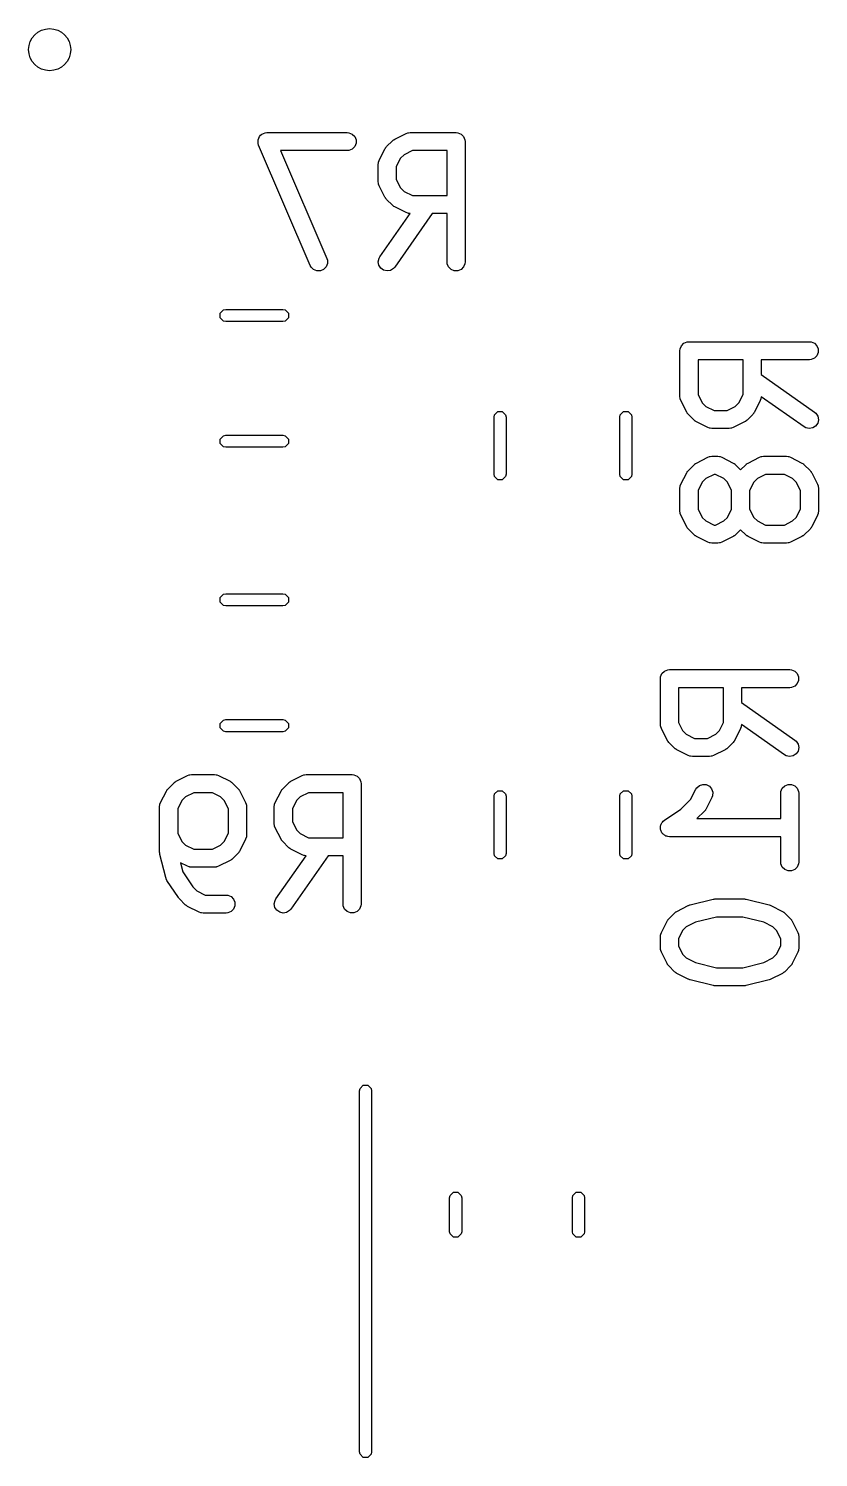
# Model space of a CAD drawing. Extents: x 0.027 to 0.957, y -0.007 to 0.912.
# Drawn here: x 0.4852 to 0.7436, y 0.4451 to 0.9124 of the extents above; entities that cross this region are included whole.
import ezdxf

# ---------------------------------------------------------------- set-up
doc = ezdxf.new("R2010")
doc.units = 0
doc.header["$MEASUREMENT"] = 0
doc.layers.add('BLACK', color=7, linetype='CONTINUOUS')

msp = doc.modelspace()

# ---------------------------------------------------------------- linework, layer by layer
at = {"layer": 'BLACK', "linetype": 'CONTINUOUS'}
for p, q in [((0.56029, 0.876), (0.5603, 0.87602)), ((0.5603, 0.87545), (0.56029, 0.876)), ((0.5603, 0.87604), (0.56051, 0.87656)), ((0.5603, 0.87602), (0.5603, 0.87604)), ((0.5603, 0.87489), (0.5603, 0.87545)), ((0.5603, 0.87487), (0.5603, 0.87489)), ((0.5603, 0.87485), (0.5603, 0.87487)), ((0.56048, 0.8743), (0.5603, 0.87485)), ((0.57735, 0.83493), (0.56048, 0.8743)), ((0.56051, 0.87656), (0.56072, 0.87707)), ((0.56072, 0.87707), (0.56073, 0.87709)), ((0.56073, 0.87709), (0.56074, 0.8771)), ((0.56074, 0.8771), (0.56113, 0.8775)), ((0.56113, 0.8775), (0.56152, 0.8779)), ((0.56152, 0.8779), (0.56154, 0.87791)), ((0.56154, 0.87791), (0.56155, 0.87792)), ((0.56155, 0.87792), (0.56207, 0.87813)), ((0.56207, 0.87813), (0.56258, 0.87835)), ((0.56258, 0.87835), (0.5626, 0.87835)), ((0.5626, 0.87835), (0.56262, 0.87836)), ((0.56262, 0.87836), (0.56319, 0.87842)), ((0.56319, 0.87842), (0.58944, 0.87842)), ((0.58944, 0.87842), (0.59001, 0.87836)), ((0.59001, 0.87836), (0.59108, 0.87792)), ((0.59108, 0.87792), (0.59189, 0.8771)), ((0.59189, 0.87382), (0.59108, 0.87301)), ((0.59189, 0.8771), (0.59233, 0.87604)), ((0.59233, 0.87489), (0.59189, 0.87382)), ((0.59233, 0.87604), (0.59233, 0.87489)), ((0.60235, 0.8738), (0.60422, 0.87568)), ((0.60422, 0.87568), (0.60445, 0.87586)), ((0.60445, 0.87586), (0.6045, 0.87592)), ((0.6045, 0.87592), (0.60459, 0.87598)), ((0.60459, 0.87598), (0.60467, 0.87604)), ((0.60467, 0.87604), (0.60474, 0.87607)), ((0.60474, 0.87607), (0.60499, 0.87623)), ((0.60499, 0.87623), (0.60874, 0.8781)), ((0.60874, 0.8781), (0.60928, 0.87831)), ((0.60928, 0.87831), (0.60939, 0.87832)), ((0.60939, 0.87832), (0.60948, 0.87836)), ((0.60948, 0.87836), (0.61006, 0.87842)), ((0.61006, 0.87842), (0.62506, 0.87842)), ((0.62506, 0.87842), (0.62563, 0.87836)), ((0.62563, 0.87836), (0.6267, 0.87792)), ((0.6267, 0.87792), (0.62751, 0.8771)), ((0.62751, 0.8771), (0.62795, 0.87604)), ((0.62795, 0.87604), (0.62801, 0.87546)), ((0.62801, 0.87546), (0.62801, 0.83609)), ((0.58944, 0.87251), (0.56767, 0.87251)), ((0.56767, 0.87251), (0.58278, 0.83726)), ((0.59001, 0.87257), (0.58944, 0.87251)), ((0.59108, 0.87301), (0.59001, 0.87257)), ((0.59971, 0.86874), (0.59992, 0.86929)), ((0.59992, 0.86929), (0.6018, 0.87303)), ((0.6018, 0.87303), (0.60195, 0.87328)), ((0.60195, 0.87328), (0.60198, 0.87335)), ((0.60198, 0.87335), (0.60205, 0.87344)), ((0.60205, 0.87344), (0.6021, 0.87352)), ((0.6021, 0.87352), (0.60216, 0.87358)), ((0.60216, 0.87358), (0.60235, 0.8738)), ((0.60686, 0.86997), (0.60551, 0.86727)), ((0.60806, 0.87116), (0.60686, 0.86997)), ((0.61076, 0.87251), (0.60806, 0.87116)), ((0.62211, 0.87251), (0.61076, 0.87251)), ((0.62211, 0.85779), (0.62211, 0.87251)), ((0.59961, 0.86796), (0.59967, 0.86854)), ((0.59961, 0.86234), (0.59961, 0.86796)), ((0.59967, 0.86854), (0.59971, 0.86864)), ((0.59971, 0.86864), (0.59971, 0.86874)), ((0.60551, 0.86727), (0.60551, 0.86304)), ((0.59967, 0.86176), (0.59961, 0.86234)), ((0.59971, 0.86167), (0.59967, 0.86176)), ((0.59971, 0.86156), (0.59971, 0.86167)), ((0.59992, 0.86102), (0.59971, 0.86156)), ((0.6018, 0.85727), (0.59992, 0.86102)), ((0.60551, 0.86304), (0.60686, 0.86034)), ((0.60686, 0.86034), (0.60806, 0.85914)), ((0.60195, 0.85702), (0.6018, 0.85727)), ((0.60198, 0.85695), (0.60195, 0.85702)), ((0.60205, 0.85687), (0.60198, 0.85695)), ((0.6021, 0.85678), (0.60205, 0.85687)), ((0.60216, 0.85673), (0.6021, 0.85678)), ((0.60235, 0.8565), (0.60216, 0.85673)), ((0.60422, 0.85463), (0.60235, 0.8565)), ((0.60806, 0.85914), (0.61076, 0.85779)), ((0.61076, 0.85779), (0.62211, 0.85779)), ((0.60014, 0.83779), (0.61002, 0.85189)), ((0.60445, 0.85444), (0.60422, 0.85463)), ((0.6045, 0.85438), (0.60445, 0.85444)), ((0.60459, 0.85433), (0.6045, 0.85438)), ((0.60467, 0.85426), (0.60459, 0.85433)), ((0.60474, 0.85423), (0.60467, 0.85426)), ((0.60499, 0.85408), (0.60474, 0.85423)), ((0.61722, 0.85189), (0.60498, 0.8344)), ((0.60874, 0.8522), (0.60499, 0.85408)), ((0.60928, 0.85199), (0.60874, 0.8522)), ((0.60939, 0.85199), (0.60928, 0.85199)), ((0.60948, 0.85195), (0.60939, 0.85199)), ((0.61002, 0.85189), (0.60948, 0.85195)), ((0.62211, 0.85189), (0.61722, 0.85189)), ((0.62211, 0.83609), (0.62211, 0.85189)), ((0.58278, 0.83726), (0.58295, 0.83671)), ((0.58295, 0.83671), (0.58297, 0.83555)), ((0.59961, 0.83616), (0.59986, 0.83728)), ((0.59986, 0.83728), (0.60014, 0.83779)), ((0.57763, 0.83442), (0.57735, 0.83493)), ((0.57845, 0.83362), (0.57763, 0.83442)), ((0.57952, 0.83319), (0.57845, 0.83362)), ((0.58068, 0.8332), (0.57952, 0.83319)), ((0.58173, 0.83366), (0.58068, 0.8332)), ((0.58254, 0.83448), (0.58173, 0.83366)), ((0.58297, 0.83555), (0.58254, 0.83448)), ((0.59981, 0.83502), (0.59961, 0.83616)), ((0.60043, 0.83405), (0.59981, 0.83502)), ((0.60137, 0.83339), (0.60043, 0.83405)), ((0.6025, 0.83314), (0.60137, 0.83339)), ((0.60363, 0.83334), (0.6025, 0.83314)), ((0.6046, 0.83396), (0.60363, 0.83334)), ((0.60498, 0.8344), (0.6046, 0.83396)), ((0.62216, 0.83552), (0.62211, 0.83609)), ((0.6226, 0.83445), (0.62216, 0.83552)), ((0.62342, 0.83364), (0.6226, 0.83445)), ((0.62448, 0.8332), (0.62342, 0.83364)), ((0.62563, 0.8332), (0.62448, 0.8332)), ((0.6267, 0.83364), (0.62563, 0.8332)), ((0.62751, 0.83445), (0.6267, 0.83364)), ((0.62795, 0.83552), (0.62751, 0.83445)), ((0.62801, 0.83609), (0.62795, 0.83552)), ((0.5479, 0.81932), (0.54896, 0.82039)), ((0.5479, 0.81782), (0.5479, 0.81932)), ((0.54896, 0.81675), (0.5479, 0.81782)), ((0.54896, 0.82039), (0.54971, 0.82054)), ((0.54971, 0.82054), (0.5684, 0.82054)), ((0.5684, 0.82054), (0.56915, 0.82039)), ((0.56915, 0.82039), (0.57021, 0.81932)), ((0.57021, 0.81782), (0.56915, 0.81675)), ((0.57021, 0.81932), (0.57021, 0.81782)), ((0.54971, 0.8166), (0.54896, 0.81675)), ((0.5684, 0.8166), (0.54971, 0.8166)), ((0.56915, 0.81675), (0.5684, 0.8166)), ((0.69835, 0.80763), (0.69879, 0.8087)), ((0.69879, 0.8087), (0.6996, 0.80951)), ((0.6996, 0.80951), (0.70067, 0.80995)), ((0.70067, 0.80995), (0.70124, 0.81001)), ((0.70124, 0.81001), (0.74061, 0.81001)), ((0.74061, 0.81001), (0.74119, 0.80995)), ((0.74119, 0.80995), (0.74226, 0.80951)), ((0.74226, 0.80951), (0.74307, 0.8087)), ((0.74307, 0.8087), (0.74351, 0.80763)), ((0.69829, 0.80706), (0.69835, 0.80763)), ((0.69829, 0.79206), (0.69829, 0.80706)), ((0.71891, 0.80411), (0.7042, 0.80411)), ((0.7042, 0.80411), (0.7042, 0.79276)), ((0.71891, 0.79276), (0.71891, 0.80411)), ((0.74061, 0.80411), (0.72482, 0.80411)), ((0.72482, 0.80411), (0.72482, 0.79922)), ((0.74119, 0.80416), (0.74061, 0.80411)), ((0.74226, 0.8046), (0.74119, 0.80416)), ((0.74307, 0.80542), (0.74226, 0.8046)), ((0.74351, 0.80648), (0.74307, 0.80542)), ((0.74351, 0.80763), (0.74351, 0.80648)), ((0.72482, 0.79922), (0.74231, 0.78698)), ((0.69835, 0.79148), (0.69829, 0.79206)), ((0.69839, 0.79139), (0.69835, 0.79148)), ((0.6984, 0.79128), (0.69839, 0.79139)), ((0.6986, 0.79074), (0.6984, 0.79128)), ((0.70048, 0.78699), (0.6986, 0.79074)), ((0.7042, 0.79276), (0.70555, 0.79006)), ((0.70555, 0.79006), (0.70674, 0.78886)), ((0.71637, 0.78886), (0.71757, 0.79006)), ((0.71757, 0.79006), (0.71891, 0.79276)), ((0.72451, 0.79074), (0.72263, 0.78699)), ((0.72472, 0.79128), (0.72451, 0.79074)), ((0.72476, 0.79148), (0.72472, 0.79139)), ((0.72472, 0.79139), (0.72472, 0.79128)), ((0.72482, 0.79202), (0.72476, 0.79148)), ((0.73892, 0.78214), (0.72482, 0.79202)), ((0.63746, 0.78534), (0.63761, 0.78609)), ((0.63746, 0.76666), (0.63746, 0.78534)), ((0.63761, 0.78609), (0.63868, 0.78716)), ((0.63868, 0.78716), (0.64018, 0.78716)), ((0.64018, 0.78716), (0.64125, 0.78609)), ((0.64125, 0.78609), (0.6414, 0.78534)), ((0.6414, 0.78534), (0.6414, 0.76666)), ((0.6786, 0.78534), (0.67875, 0.78609)), ((0.6786, 0.76666), (0.6786, 0.78534)), ((0.67875, 0.78609), (0.67982, 0.78716)), ((0.67982, 0.78716), (0.68132, 0.78716)), ((0.68132, 0.78716), (0.68239, 0.78609)), ((0.68239, 0.78609), (0.68254, 0.78534)), ((0.68254, 0.78534), (0.68254, 0.76666)), ((0.70063, 0.78674), (0.70048, 0.78699)), ((0.70066, 0.78667), (0.70063, 0.78674)), ((0.70073, 0.78659), (0.70066, 0.78667)), ((0.70079, 0.7865), (0.70073, 0.78659)), ((0.70085, 0.78645), (0.70079, 0.7865)), ((0.70103, 0.78622), (0.70085, 0.78645)), ((0.70291, 0.78435), (0.70103, 0.78622)), ((0.70674, 0.78886), (0.70944, 0.78751)), ((0.70944, 0.78751), (0.71367, 0.78751)), ((0.71367, 0.78751), (0.71637, 0.78886)), ((0.72208, 0.78622), (0.72021, 0.78435)), ((0.72227, 0.78645), (0.72208, 0.78622)), ((0.72233, 0.7865), (0.72227, 0.78645)), ((0.72238, 0.78659), (0.72233, 0.7865)), ((0.72245, 0.78667), (0.72238, 0.78659)), ((0.72248, 0.78674), (0.72245, 0.78667)), ((0.72263, 0.78699), (0.72248, 0.78674)), ((0.74231, 0.78698), (0.74275, 0.7866)), ((0.74275, 0.7866), (0.74337, 0.78563)), ((0.74337, 0.78563), (0.74357, 0.7845)), ((0.70313, 0.78416), (0.70291, 0.78435)), ((0.70318, 0.7841), (0.70313, 0.78416)), ((0.70327, 0.78405), (0.70318, 0.7841)), ((0.70335, 0.78398), (0.70327, 0.78405)), ((0.70343, 0.78395), (0.70335, 0.78398)), ((0.70367, 0.7838), (0.70343, 0.78395)), ((0.70742, 0.78192), (0.70367, 0.7838)), ((0.70796, 0.78171), (0.70742, 0.78192)), ((0.70807, 0.78171), (0.70796, 0.78171)), ((0.70817, 0.78167), (0.70807, 0.78171)), ((0.70874, 0.78161), (0.70817, 0.78167)), ((0.71437, 0.78161), (0.70874, 0.78161)), ((0.71494, 0.78167), (0.71437, 0.78161)), ((0.71504, 0.78171), (0.71494, 0.78167)), ((0.71515, 0.78171), (0.71504, 0.78171)), ((0.71569, 0.78192), (0.71515, 0.78171)), ((0.71944, 0.7838), (0.71569, 0.78192)), ((0.71969, 0.78395), (0.71944, 0.7838)), ((0.71976, 0.78398), (0.71969, 0.78395)), ((0.71984, 0.78405), (0.71976, 0.78398)), ((0.71993, 0.7841), (0.71984, 0.78405)), ((0.71998, 0.78416), (0.71993, 0.7841)), ((0.72021, 0.78435), (0.71998, 0.78416)), ((0.73943, 0.78186), (0.73892, 0.78214)), ((0.74055, 0.78161), (0.73943, 0.78186)), ((0.74169, 0.78181), (0.74055, 0.78161)), ((0.74266, 0.78243), (0.74169, 0.78181)), ((0.74332, 0.78337), (0.74266, 0.78243)), ((0.74357, 0.7845), (0.74332, 0.78337)), ((0.5479, 0.77818), (0.54896, 0.77925)), ((0.5479, 0.77668), (0.5479, 0.77818)), ((0.54896, 0.77561), (0.5479, 0.77668)), ((0.54896, 0.77925), (0.54971, 0.7794)), ((0.54971, 0.7794), (0.5684, 0.7794)), ((0.5684, 0.7794), (0.56915, 0.77925)), ((0.56915, 0.77925), (0.57021, 0.77818)), ((0.57021, 0.77668), (0.56915, 0.77561)), ((0.57021, 0.77818), (0.57021, 0.77668)), ((0.54971, 0.77546), (0.54896, 0.77561)), ((0.5684, 0.77546), (0.54971, 0.77546)), ((0.56915, 0.77561), (0.5684, 0.77546)), ((0.70367, 0.77033), (0.70742, 0.7722)), ((0.70742, 0.7722), (0.70796, 0.77241)), ((0.70796, 0.77241), (0.70807, 0.77242)), ((0.70807, 0.77242), (0.70817, 0.77246)), ((0.70817, 0.77246), (0.70874, 0.77252)), ((0.70874, 0.77252), (0.71062, 0.77252)), ((0.71062, 0.77252), (0.71119, 0.77246)), ((0.71119, 0.77246), (0.71129, 0.77242)), ((0.71129, 0.77242), (0.7114, 0.77241)), ((0.7114, 0.77241), (0.71194, 0.7722)), ((0.71194, 0.7722), (0.71569, 0.77033)), ((0.72055, 0.77033), (0.7243, 0.7722)), ((0.7243, 0.7722), (0.72484, 0.77241)), ((0.72484, 0.77241), (0.72494, 0.77242)), ((0.72494, 0.77242), (0.72504, 0.77246)), ((0.72504, 0.77246), (0.72562, 0.77252)), ((0.72562, 0.77252), (0.73312, 0.77252)), ((0.73312, 0.77252), (0.73369, 0.77246)), ((0.73369, 0.77246), (0.73379, 0.77242)), ((0.73379, 0.77242), (0.7339, 0.77241)), ((0.7339, 0.77241), (0.73444, 0.7722)), ((0.73444, 0.7722), (0.73819, 0.77033)), ((0.63761, 0.76591), (0.63746, 0.76666)), ((0.6414, 0.76666), (0.64125, 0.76591)), ((0.67875, 0.76591), (0.6786, 0.76666)), ((0.68254, 0.76666), (0.68239, 0.76591)), ((0.6986, 0.76338), (0.70048, 0.76713)), ((0.70048, 0.76713), (0.70063, 0.76738)), ((0.70063, 0.76738), (0.70066, 0.76745)), ((0.70066, 0.76745), (0.70073, 0.76754)), ((0.70073, 0.76754), (0.70079, 0.76762)), ((0.70079, 0.76762), (0.70085, 0.76768)), ((0.70085, 0.76768), (0.70103, 0.7679)), ((0.70103, 0.7679), (0.70291, 0.76978)), ((0.70291, 0.76978), (0.70313, 0.76996)), ((0.70313, 0.76996), (0.70318, 0.77002)), ((0.70318, 0.77002), (0.70327, 0.77008)), ((0.70327, 0.77008), (0.70335, 0.77014)), ((0.70335, 0.77014), (0.70343, 0.77017)), ((0.70343, 0.77017), (0.70367, 0.77033)), ((0.70944, 0.76661), (0.70674, 0.76526)), ((0.70992, 0.76661), (0.70944, 0.76661)), ((0.71262, 0.76526), (0.70992, 0.76661)), ((0.71569, 0.77033), (0.71594, 0.77017)), ((0.71594, 0.77017), (0.71601, 0.77014)), ((0.71601, 0.77014), (0.71609, 0.77008)), ((0.71609, 0.77008), (0.71618, 0.77002)), ((0.71618, 0.77002), (0.71623, 0.76996)), ((0.71623, 0.76996), (0.71646, 0.76978)), ((0.71646, 0.76978), (0.71812, 0.76812)), ((0.71812, 0.76812), (0.71978, 0.76978)), ((0.71978, 0.76978), (0.72001, 0.76996)), ((0.72001, 0.76996), (0.72006, 0.77002)), ((0.72006, 0.77002), (0.72015, 0.77008)), ((0.72015, 0.77008), (0.72023, 0.77014)), ((0.72023, 0.77014), (0.7203, 0.77017)), ((0.7203, 0.77017), (0.72055, 0.77033)), ((0.72631, 0.76661), (0.72362, 0.76526)), ((0.73242, 0.76661), (0.72631, 0.76661)), ((0.73512, 0.76526), (0.73242, 0.76661)), ((0.73819, 0.77033), (0.73843, 0.77017)), ((0.73843, 0.77017), (0.73851, 0.77014)), ((0.73851, 0.77014), (0.73859, 0.77008)), ((0.73859, 0.77008), (0.73868, 0.77002)), ((0.73868, 0.77002), (0.73873, 0.76996)), ((0.73873, 0.76996), (0.73895, 0.76978)), ((0.73895, 0.76978), (0.74083, 0.7679)), ((0.74083, 0.7679), (0.74101, 0.76768)), ((0.74101, 0.76768), (0.74107, 0.76762)), ((0.74107, 0.76762), (0.74113, 0.76754)), ((0.74113, 0.76754), (0.7412, 0.76745)), ((0.7412, 0.76745), (0.74123, 0.76738)), ((0.74123, 0.76738), (0.74138, 0.76713)), ((0.74138, 0.76713), (0.74326, 0.76338)), ((0.63868, 0.76484), (0.63761, 0.76591)), ((0.64018, 0.76484), (0.63868, 0.76484)), ((0.64125, 0.76591), (0.64018, 0.76484)), ((0.67982, 0.76484), (0.67875, 0.76591)), ((0.68132, 0.76484), (0.67982, 0.76484)), ((0.68239, 0.76591), (0.68132, 0.76484)), ((0.69829, 0.76206), (0.69835, 0.76264)), ((0.69829, 0.75457), (0.69829, 0.76206)), ((0.69835, 0.76264), (0.69839, 0.76274)), ((0.69839, 0.76274), (0.6984, 0.76284)), ((0.6984, 0.76284), (0.6986, 0.76338)), ((0.70555, 0.76406), (0.7042, 0.76137)), ((0.70674, 0.76526), (0.70555, 0.76406)), ((0.71382, 0.76406), (0.71262, 0.76526)), ((0.71516, 0.76137), (0.71382, 0.76406)), ((0.72242, 0.76406), (0.72107, 0.76137)), ((0.72362, 0.76526), (0.72242, 0.76406)), ((0.73631, 0.76406), (0.73512, 0.76526)), ((0.73766, 0.76137), (0.73631, 0.76406)), ((0.74326, 0.76338), (0.74346, 0.76284)), ((0.74346, 0.76284), (0.74347, 0.76274)), ((0.74347, 0.76274), (0.74351, 0.76264)), ((0.74351, 0.76264), (0.74357, 0.76206)), ((0.74357, 0.76206), (0.74357, 0.75457)), ((0.7042, 0.76137), (0.7042, 0.75526)), ((0.71516, 0.75526), (0.71516, 0.76137)), ((0.72107, 0.76137), (0.72107, 0.75526)), ((0.73766, 0.75526), (0.73766, 0.76137)), ((0.69835, 0.75399), (0.69829, 0.75457)), ((0.69839, 0.75389), (0.69835, 0.75399)), ((0.6984, 0.75379), (0.69839, 0.75389)), ((0.6986, 0.75324), (0.6984, 0.75379)), ((0.70048, 0.7495), (0.6986, 0.75324)), ((0.7042, 0.75526), (0.70555, 0.75256)), ((0.70555, 0.75256), (0.70674, 0.75137)), ((0.71262, 0.75137), (0.71382, 0.75256)), ((0.71382, 0.75256), (0.71516, 0.75526)), ((0.72107, 0.75526), (0.72242, 0.75256)), ((0.72242, 0.75256), (0.72362, 0.75137)), ((0.73512, 0.75137), (0.73631, 0.75256)), ((0.73631, 0.75256), (0.73766, 0.75526)), ((0.74326, 0.75324), (0.74138, 0.7495)), ((0.74346, 0.75379), (0.74326, 0.75324)), ((0.74347, 0.75389), (0.74346, 0.75379)), ((0.74351, 0.75399), (0.74347, 0.75389)), ((0.74357, 0.75457), (0.74351, 0.75399)), ((0.70063, 0.74925), (0.70048, 0.7495)), ((0.70066, 0.74918), (0.70063, 0.74925)), ((0.70073, 0.74909), (0.70066, 0.74918)), ((0.70079, 0.74901), (0.70073, 0.74909)), ((0.70085, 0.74895), (0.70079, 0.74901)), ((0.70103, 0.74873), (0.70085, 0.74895)), ((0.70291, 0.74685), (0.70103, 0.74873)), ((0.70674, 0.75137), (0.70944, 0.75002)), ((0.70944, 0.75002), (0.70992, 0.75002)), ((0.70992, 0.75002), (0.71262, 0.75137)), ((0.71812, 0.74851), (0.71646, 0.74685)), ((0.71978, 0.74685), (0.71812, 0.74851)), ((0.72362, 0.75137), (0.72631, 0.75002)), ((0.72631, 0.75002), (0.73242, 0.75002)), ((0.73242, 0.75002), (0.73512, 0.75137)), ((0.74083, 0.74873), (0.73895, 0.74685)), ((0.74101, 0.74895), (0.74083, 0.74873)), ((0.74107, 0.74901), (0.74101, 0.74895)), ((0.74113, 0.74909), (0.74107, 0.74901)), ((0.7412, 0.74918), (0.74113, 0.74909)), ((0.74123, 0.74925), (0.7412, 0.74918)), ((0.74138, 0.7495), (0.74123, 0.74925)), ((0.70313, 0.74667), (0.70291, 0.74685)), ((0.70318, 0.74661), (0.70313, 0.74667)), ((0.70327, 0.74655), (0.70318, 0.74661)), ((0.70335, 0.74649), (0.70327, 0.74655)), ((0.70343, 0.74646), (0.70335, 0.74649)), ((0.70367, 0.7463), (0.70343, 0.74646)), ((0.70742, 0.74443), (0.70367, 0.7463)), ((0.70796, 0.74422), (0.70742, 0.74443)), ((0.70807, 0.74421), (0.70796, 0.74422)), ((0.70817, 0.74417), (0.70807, 0.74421)), ((0.70874, 0.74411), (0.70817, 0.74417)), ((0.71062, 0.74411), (0.70874, 0.74411)), ((0.71119, 0.74417), (0.71062, 0.74411)), ((0.71129, 0.74421), (0.71119, 0.74417)), ((0.7114, 0.74422), (0.71129, 0.74421)), ((0.71194, 0.74443), (0.7114, 0.74422)), ((0.71569, 0.7463), (0.71194, 0.74443)), ((0.71594, 0.74646), (0.71569, 0.7463)), ((0.71601, 0.74649), (0.71594, 0.74646)), ((0.71609, 0.74655), (0.71601, 0.74649)), ((0.71618, 0.74661), (0.71609, 0.74655)), ((0.71623, 0.74667), (0.71618, 0.74661)), ((0.71646, 0.74685), (0.71623, 0.74667)), ((0.72001, 0.74667), (0.71978, 0.74685)), ((0.72006, 0.74661), (0.72001, 0.74667)), ((0.72015, 0.74655), (0.72006, 0.74661)), ((0.72023, 0.74649), (0.72015, 0.74655)), ((0.7203, 0.74646), (0.72023, 0.74649)), ((0.72055, 0.7463), (0.7203, 0.74646)), ((0.7243, 0.74443), (0.72055, 0.7463)), ((0.72484, 0.74422), (0.7243, 0.74443)), ((0.72494, 0.74421), (0.72484, 0.74422)), ((0.72504, 0.74417), (0.72494, 0.74421)), ((0.72562, 0.74411), (0.72504, 0.74417)), ((0.73312, 0.74411), (0.72562, 0.74411)), ((0.73369, 0.74417), (0.73312, 0.74411)), ((0.73379, 0.74421), (0.73369, 0.74417)), ((0.7339, 0.74422), (0.73379, 0.74421)), ((0.73444, 0.74443), (0.7339, 0.74422)), ((0.73819, 0.7463), (0.73444, 0.74443)), ((0.73843, 0.74646), (0.73819, 0.7463)), ((0.73851, 0.74649), (0.73843, 0.74646)), ((0.73859, 0.74655), (0.73851, 0.74649)), ((0.73868, 0.74661), (0.73859, 0.74655)), ((0.73873, 0.74667), (0.73868, 0.74661)), ((0.73895, 0.74685), (0.73873, 0.74667)), ((0.5479, 0.72632), (0.54896, 0.72739)), ((0.5479, 0.72482), (0.5479, 0.72632)), ((0.54896, 0.72375), (0.5479, 0.72482)), ((0.54896, 0.72739), (0.54971, 0.72754)), ((0.54971, 0.72754), (0.5684, 0.72754)), ((0.5684, 0.72754), (0.56915, 0.72739)), ((0.56915, 0.72739), (0.57021, 0.72632)), ((0.57021, 0.72482), (0.56915, 0.72375)), ((0.57021, 0.72632), (0.57021, 0.72482)), ((0.54971, 0.7236), (0.54896, 0.72375)), ((0.5684, 0.7236), (0.54971, 0.7236)), ((0.56915, 0.72375), (0.5684, 0.7236)), ((0.69194, 0.70038), (0.69238, 0.70145)), ((0.69238, 0.70145), (0.69319, 0.70226)), ((0.69319, 0.70226), (0.69426, 0.7027)), ((0.69426, 0.7027), (0.69484, 0.70276)), ((0.69484, 0.70276), (0.73421, 0.70276)), ((0.73421, 0.70276), (0.73478, 0.7027)), ((0.73478, 0.7027), (0.73585, 0.70226)), ((0.73585, 0.70226), (0.73666, 0.70145)), ((0.73666, 0.70145), (0.7371, 0.70038)), ((0.69188, 0.69981), (0.69194, 0.70038)), ((0.69188, 0.68481), (0.69188, 0.69981)), ((0.71251, 0.69685), (0.69779, 0.69685)), ((0.69779, 0.69685), (0.69779, 0.68551)), ((0.71251, 0.68551), (0.71251, 0.69685)), ((0.73421, 0.69685), (0.71841, 0.69685)), ((0.71841, 0.69685), (0.71841, 0.69197)), ((0.73478, 0.69691), (0.73421, 0.69685)), ((0.73585, 0.69735), (0.73478, 0.69691)), ((0.73666, 0.69817), (0.73585, 0.69735)), ((0.7371, 0.69923), (0.73666, 0.69817)), ((0.7371, 0.70038), (0.7371, 0.69923)), ((0.71841, 0.69197), (0.7359, 0.67973)), ((0.5479, 0.68518), (0.54896, 0.68625)), ((0.5479, 0.68368), (0.5479, 0.68518)), ((0.54896, 0.68261), (0.5479, 0.68368)), ((0.54896, 0.68625), (0.54971, 0.6864)), ((0.54971, 0.68246), (0.54896, 0.68261)), ((0.54971, 0.6864), (0.5684, 0.6864)), ((0.5684, 0.68246), (0.54971, 0.68246)), ((0.5684, 0.6864), (0.56915, 0.68625)), ((0.56915, 0.68261), (0.5684, 0.68246)), ((0.56915, 0.68625), (0.57021, 0.68518)), ((0.57021, 0.68368), (0.56915, 0.68261)), ((0.57021, 0.68518), (0.57021, 0.68368)), ((0.69194, 0.68423), (0.69188, 0.68481)), ((0.69198, 0.68413), (0.69194, 0.68423)), ((0.69199, 0.68403), (0.69198, 0.68413)), ((0.69219, 0.68349), (0.69199, 0.68403)), ((0.69407, 0.67974), (0.69219, 0.68349)), ((0.69779, 0.68551), (0.69914, 0.68281)), ((0.69914, 0.68281), (0.70033, 0.68161)), ((0.70996, 0.68161), (0.71116, 0.68281)), ((0.71116, 0.68281), (0.71251, 0.68551)), ((0.7181, 0.68349), (0.71622, 0.67974)), ((0.71831, 0.68403), (0.7181, 0.68349)), ((0.71835, 0.68423), (0.71831, 0.68413)), ((0.71831, 0.68413), (0.71831, 0.68403)), ((0.71841, 0.68476), (0.71835, 0.68423)), ((0.73251, 0.67489), (0.71841, 0.68476)), ((0.69423, 0.67949), (0.69407, 0.67974)), ((0.69426, 0.67942), (0.69423, 0.67949)), ((0.69432, 0.67934), (0.69426, 0.67942)), ((0.69438, 0.67925), (0.69432, 0.67934)), ((0.69444, 0.6792), (0.69438, 0.67925)), ((0.69462, 0.67897), (0.69444, 0.6792)), ((0.6965, 0.6771), (0.69462, 0.67897)), ((0.70033, 0.68161), (0.70303, 0.68026)), ((0.70303, 0.68026), (0.70726, 0.68026)), ((0.70726, 0.68026), (0.70996, 0.68161)), ((0.71567, 0.67897), (0.7138, 0.6771)), ((0.71586, 0.6792), (0.71567, 0.67897)), ((0.71592, 0.67925), (0.71586, 0.6792)), ((0.71597, 0.67934), (0.71592, 0.67925)), ((0.71604, 0.67942), (0.71597, 0.67934)), ((0.71607, 0.67949), (0.71604, 0.67942)), ((0.71622, 0.67974), (0.71607, 0.67949)), ((0.7359, 0.67973), (0.73634, 0.67935)), ((0.73634, 0.67935), (0.73696, 0.67838)), ((0.73696, 0.67838), (0.73716, 0.67725)), ((0.69672, 0.67691), (0.6965, 0.6771)), ((0.69677, 0.67685), (0.69672, 0.67691)), ((0.69686, 0.6768), (0.69677, 0.67685)), ((0.69694, 0.67673), (0.69686, 0.6768)), ((0.69702, 0.6767), (0.69694, 0.67673)), ((0.69726, 0.67654), (0.69702, 0.6767)), ((0.70101, 0.67467), (0.69726, 0.67654)), ((0.70155, 0.67446), (0.70101, 0.67467)), ((0.70166, 0.67445), (0.70155, 0.67446)), ((0.70176, 0.67441), (0.70166, 0.67445)), ((0.70233, 0.67436), (0.70176, 0.67441)), ((0.70796, 0.67436), (0.70233, 0.67436)), ((0.70853, 0.67441), (0.70796, 0.67436)), ((0.70863, 0.67445), (0.70853, 0.67441)), ((0.70874, 0.67446), (0.70863, 0.67445)), ((0.70928, 0.67467), (0.70874, 0.67446)), ((0.71303, 0.67654), (0.70928, 0.67467)), ((0.71328, 0.6767), (0.71303, 0.67654)), ((0.71335, 0.67673), (0.71328, 0.6767)), ((0.71343, 0.6768), (0.71335, 0.67673)), ((0.71352, 0.67685), (0.71343, 0.6768)), ((0.71357, 0.67691), (0.71352, 0.67685)), ((0.7138, 0.6771), (0.71357, 0.67691)), ((0.73302, 0.67461), (0.73251, 0.67489)), ((0.73414, 0.67436), (0.73302, 0.67461)), ((0.73528, 0.67456), (0.73414, 0.67436)), ((0.73625, 0.67518), (0.73528, 0.67456)), ((0.73691, 0.67612), (0.73625, 0.67518)), ((0.73716, 0.67725), (0.73691, 0.67612)), ((0.53724, 0.6681), (0.53779, 0.66831)), ((0.53779, 0.66831), (0.53789, 0.66832)), ((0.53789, 0.66832), (0.53799, 0.66836)), ((0.53799, 0.66836), (0.53857, 0.66842)), ((0.53857, 0.66842), (0.54606, 0.66842)), ((0.54606, 0.66842), (0.54664, 0.66836)), ((0.54664, 0.66836), (0.54674, 0.66832)), ((0.54674, 0.66832), (0.54684, 0.66831)), ((0.54684, 0.66831), (0.54738, 0.6681)), ((0.57474, 0.6681), (0.57528, 0.66831)), ((0.57528, 0.66831), (0.57539, 0.66832)), ((0.57539, 0.66832), (0.57548, 0.66836)), ((0.57548, 0.66836), (0.57606, 0.66842)), ((0.57606, 0.66842), (0.59106, 0.66842)), ((0.59106, 0.66842), (0.59163, 0.66836)), ((0.59163, 0.66836), (0.5927, 0.66792)), ((0.53061, 0.66352), (0.53067, 0.66358)), ((0.53067, 0.66358), (0.53085, 0.6638)), ((0.53085, 0.6638), (0.53273, 0.66568)), ((0.53273, 0.66568), (0.53295, 0.66586)), ((0.53295, 0.66586), (0.53301, 0.66592)), ((0.53301, 0.66592), (0.53309, 0.66598)), ((0.53309, 0.66598), (0.53318, 0.66604)), ((0.53318, 0.66604), (0.53325, 0.66607)), ((0.53325, 0.66607), (0.5335, 0.66623)), ((0.5335, 0.66623), (0.53724, 0.6681)), ((0.54738, 0.6681), (0.55113, 0.66623)), ((0.55113, 0.66623), (0.55138, 0.66607)), ((0.55138, 0.66607), (0.55145, 0.66604)), ((0.55145, 0.66604), (0.55154, 0.66598)), ((0.55154, 0.66598), (0.55162, 0.66592)), ((0.55162, 0.66592), (0.55168, 0.66586)), ((0.55168, 0.66586), (0.5519, 0.66568)), ((0.5519, 0.66568), (0.55378, 0.6638)), ((0.55378, 0.6638), (0.55396, 0.66358)), ((0.55396, 0.66358), (0.55402, 0.66352)), ((0.5681, 0.66352), (0.56816, 0.66358)), ((0.56816, 0.66358), (0.56835, 0.6638)), ((0.56835, 0.6638), (0.57022, 0.66568)), ((0.57022, 0.66568), (0.57045, 0.66586)), ((0.57045, 0.66586), (0.5705, 0.66592)), ((0.5705, 0.66592), (0.57059, 0.66598)), ((0.57059, 0.66598), (0.57067, 0.66604)), ((0.57067, 0.66604), (0.57074, 0.66607)), ((0.57074, 0.66607), (0.57099, 0.66623)), ((0.57099, 0.66623), (0.57474, 0.6681)), ((0.5927, 0.66792), (0.59351, 0.6671)), ((0.59351, 0.6671), (0.59395, 0.66604)), ((0.59395, 0.66604), (0.59401, 0.66546)), ((0.59401, 0.66546), (0.59401, 0.62609)), ((0.70178, 0.66031), (0.70344, 0.66363)), ((0.70344, 0.66363), (0.70375, 0.66412)), ((0.70375, 0.66412), (0.70462, 0.66488)), ((0.70462, 0.66488), (0.70571, 0.66524)), ((0.70571, 0.66524), (0.70686, 0.66516)), ((0.70686, 0.66516), (0.70789, 0.66464)), ((0.70789, 0.66464), (0.70865, 0.66377)), ((0.70865, 0.66377), (0.70901, 0.66268)), ((0.73131, 0.66289), (0.73175, 0.66395)), ((0.73175, 0.66395), (0.73257, 0.66477)), ((0.73257, 0.66477), (0.73363, 0.66521)), ((0.73363, 0.66521), (0.73478, 0.66521)), ((0.73478, 0.66521), (0.73585, 0.66477)), ((0.73585, 0.66477), (0.73666, 0.66395)), ((0.73666, 0.66395), (0.7371, 0.66289)), ((0.52822, 0.65874), (0.52843, 0.65929)), ((0.52843, 0.65929), (0.5303, 0.66303)), ((0.5303, 0.66303), (0.53046, 0.66328)), ((0.53046, 0.66328), (0.53049, 0.66335)), ((0.53049, 0.66335), (0.53055, 0.66344)), ((0.53055, 0.66344), (0.53061, 0.66352)), ((0.53537, 0.65997), (0.53402, 0.65727)), ((0.53656, 0.66116), (0.53537, 0.65997)), ((0.53926, 0.66251), (0.53656, 0.66116)), ((0.54537, 0.66251), (0.53926, 0.66251)), ((0.54806, 0.66116), (0.54537, 0.66251)), ((0.54926, 0.65997), (0.54806, 0.66116)), ((0.55061, 0.65727), (0.54926, 0.65997)), ((0.55402, 0.66352), (0.55408, 0.66344)), ((0.55408, 0.66344), (0.55414, 0.66335)), ((0.55414, 0.66335), (0.55417, 0.66328)), ((0.55417, 0.66328), (0.55433, 0.66303)), ((0.55433, 0.66303), (0.5562, 0.65929)), ((0.5562, 0.65929), (0.55641, 0.65874)), ((0.56571, 0.65874), (0.56592, 0.65929)), ((0.56592, 0.65929), (0.5678, 0.66303)), ((0.5678, 0.66303), (0.56795, 0.66328)), ((0.56795, 0.66328), (0.56798, 0.66335)), ((0.56798, 0.66335), (0.56805, 0.66344)), ((0.56805, 0.66344), (0.5681, 0.66352)), ((0.57286, 0.65997), (0.57151, 0.65727)), ((0.57406, 0.66116), (0.57286, 0.65997)), ((0.57676, 0.66251), (0.57406, 0.66116)), ((0.58811, 0.66251), (0.57676, 0.66251)), ((0.58811, 0.64779), (0.58811, 0.66251)), ((0.63746, 0.66134), (0.63761, 0.66209)), ((0.63746, 0.64266), (0.63746, 0.66134)), ((0.63761, 0.66209), (0.63868, 0.66316)), ((0.63868, 0.66316), (0.64018, 0.66316)), ((0.64018, 0.66316), (0.64125, 0.66209)), ((0.64125, 0.66209), (0.6414, 0.66134)), ((0.6414, 0.66134), (0.6414, 0.64266)), ((0.6786, 0.66134), (0.67875, 0.66209)), ((0.6786, 0.64266), (0.6786, 0.66134)), ((0.67875, 0.66209), (0.67982, 0.66316)), ((0.67982, 0.66316), (0.68132, 0.66316)), ((0.68132, 0.66316), (0.68239, 0.66209)), ((0.68239, 0.66209), (0.68254, 0.66134)), ((0.68254, 0.66134), (0.68254, 0.64266)), ((0.69858, 0.65711), (0.70178, 0.66031)), ((0.70872, 0.66099), (0.70685, 0.65724)), ((0.70893, 0.66153), (0.70872, 0.66099)), ((0.70901, 0.66268), (0.70893, 0.66153)), ((0.73125, 0.66231), (0.73131, 0.66289)), ((0.73125, 0.65402), (0.73125, 0.66231)), ((0.7371, 0.66289), (0.73716, 0.66231)), ((0.73716, 0.66231), (0.73716, 0.63981)), ((0.52811, 0.65796), (0.52817, 0.65854)), ((0.52811, 0.64297), (0.52811, 0.65796)), ((0.52817, 0.65854), (0.52821, 0.65864)), ((0.52821, 0.65864), (0.52822, 0.65874)), ((0.53402, 0.65727), (0.53402, 0.64929)), ((0.55061, 0.64929), (0.55061, 0.65727)), ((0.55641, 0.65874), (0.55642, 0.65864)), ((0.55642, 0.65864), (0.55646, 0.65854)), ((0.55646, 0.65854), (0.55652, 0.65796)), ((0.55652, 0.65796), (0.55652, 0.64859)), ((0.56561, 0.65796), (0.56567, 0.65854)), ((0.56561, 0.65234), (0.56561, 0.65796)), ((0.56567, 0.65854), (0.56571, 0.65864)), ((0.56571, 0.65864), (0.56571, 0.65874)), ((0.57151, 0.65727), (0.57151, 0.65304)), ((0.6932, 0.65352), (0.69858, 0.65711)), ((0.7063, 0.65647), (0.70384, 0.65402)), ((0.70648, 0.6567), (0.7063, 0.65647)), ((0.70654, 0.65675), (0.70648, 0.6567)), ((0.7066, 0.65684), (0.70654, 0.65675)), ((0.70666, 0.65692), (0.7066, 0.65684)), ((0.70669, 0.65699), (0.70666, 0.65692)), ((0.70685, 0.65724), (0.70669, 0.65699)), ((0.56567, 0.65176), (0.56561, 0.65234)), ((0.56571, 0.65167), (0.56567, 0.65176)), ((0.56571, 0.65156), (0.56571, 0.65167)), ((0.56592, 0.65102), (0.56571, 0.65156)), ((0.5678, 0.64727), (0.56592, 0.65102)), ((0.57151, 0.65304), (0.57286, 0.65034)), ((0.57286, 0.65034), (0.57406, 0.64914)), ((0.69188, 0.65107), (0.69194, 0.65135)), ((0.69194, 0.65078), (0.69188, 0.65107)), ((0.69194, 0.65164), (0.69205, 0.65191)), ((0.69194, 0.65135), (0.69194, 0.65164)), ((0.69194, 0.65049), (0.69194, 0.65078)), ((0.69205, 0.65022), (0.69194, 0.65049)), ((0.69205, 0.65191), (0.69211, 0.6522)), ((0.69211, 0.64994), (0.69205, 0.65022)), ((0.69211, 0.6522), (0.69227, 0.65244)), ((0.69227, 0.64969), (0.69211, 0.64994)), ((0.69227, 0.65244), (0.69238, 0.6527)), ((0.69238, 0.64942), (0.69227, 0.64969)), ((0.69238, 0.6527), (0.69259, 0.65291)), ((0.69259, 0.65291), (0.69275, 0.65315)), ((0.69275, 0.65315), (0.69319, 0.65352)), ((0.69319, 0.65352), (0.69319, 0.65352)), ((0.69319, 0.65352), (0.6932, 0.65352)), ((0.6932, 0.65352), (0.6932, 0.65352)), ((0.70384, 0.65402), (0.73125, 0.65402)), ((0.53402, 0.64929), (0.53537, 0.64659)), ((0.53537, 0.64659), (0.53656, 0.64539)), ((0.53656, 0.64539), (0.53926, 0.64404)), ((0.54537, 0.64404), (0.54806, 0.64539)), ((0.54806, 0.64539), (0.54926, 0.64659)), ((0.54926, 0.64659), (0.55061, 0.64929)), ((0.5562, 0.64727), (0.55433, 0.64352)), ((0.55641, 0.64781), (0.5562, 0.64727)), ((0.55642, 0.64792), (0.55641, 0.64781)), ((0.55646, 0.64801), (0.55642, 0.64792)), ((0.55652, 0.64859), (0.55646, 0.64801)), ((0.56795, 0.64702), (0.5678, 0.64727)), ((0.56798, 0.64695), (0.56795, 0.64702)), ((0.56805, 0.64687), (0.56798, 0.64695)), ((0.5681, 0.64678), (0.56805, 0.64687)), ((0.56816, 0.64673), (0.5681, 0.64678)), ((0.56835, 0.6465), (0.56816, 0.64673)), ((0.57022, 0.64463), (0.56835, 0.6465)), ((0.57406, 0.64914), (0.57676, 0.64779)), ((0.57676, 0.64779), (0.58811, 0.64779)), ((0.69258, 0.64922), (0.69238, 0.64942)), ((0.69275, 0.64898), (0.69258, 0.64922)), ((0.69299, 0.64881), (0.69275, 0.64898)), ((0.69319, 0.64861), (0.69299, 0.64881)), ((0.69346, 0.6485), (0.69319, 0.64861)), ((0.6937, 0.64834), (0.69346, 0.6485)), ((0.69399, 0.64828), (0.6937, 0.64834)), ((0.69426, 0.64817), (0.69399, 0.64828)), ((0.69483, 0.64811), (0.69426, 0.64817)), ((0.69484, 0.64811), (0.69483, 0.64811)), ((0.69483, 0.64811), (0.69483, 0.64811)), ((0.69483, 0.64811), (0.69483, 0.64811)), ((0.73125, 0.64811), (0.69484, 0.64811)), ((0.73125, 0.63981), (0.73125, 0.64811)), ((0.52812, 0.64287), (0.52811, 0.64297)), ((0.52812, 0.64282), (0.52812, 0.64287)), ((0.52815, 0.64261), (0.52812, 0.64282)), ((0.52817, 0.64239), (0.52815, 0.64261)), ((0.52819, 0.64235), (0.52817, 0.64239)), ((0.5282, 0.64225), (0.52819, 0.64235)), ((0.53008, 0.63475), (0.5282, 0.64225)), ((0.53926, 0.64404), (0.54537, 0.64404)), ((0.55113, 0.64033), (0.54738, 0.63845)), ((0.55138, 0.64048), (0.55113, 0.64033)), ((0.55145, 0.64051), (0.55138, 0.64048)), ((0.55154, 0.64058), (0.55145, 0.64051)), ((0.55162, 0.64063), (0.55154, 0.64058)), ((0.55168, 0.64069), (0.55162, 0.64063)), ((0.5519, 0.64088), (0.55168, 0.64069)), ((0.55378, 0.64275), (0.5519, 0.64088)), ((0.55396, 0.64298), (0.55378, 0.64275)), ((0.55402, 0.64303), (0.55396, 0.64298)), ((0.55408, 0.64312), (0.55402, 0.64303)), ((0.55414, 0.6432), (0.55408, 0.64312)), ((0.55417, 0.64327), (0.55414, 0.6432)), ((0.55433, 0.64352), (0.55417, 0.64327)), ((0.56614, 0.62779), (0.57602, 0.64189)), ((0.57045, 0.64444), (0.57022, 0.64463)), ((0.5705, 0.64438), (0.57045, 0.64444)), ((0.57059, 0.64433), (0.5705, 0.64438)), ((0.57067, 0.64426), (0.57059, 0.64433)), ((0.57074, 0.64423), (0.57067, 0.64426)), ((0.57099, 0.64408), (0.57074, 0.64423)), ((0.58322, 0.64189), (0.57098, 0.6244)), ((0.57474, 0.6422), (0.57099, 0.64408)), ((0.57528, 0.64199), (0.57474, 0.6422)), ((0.57539, 0.64199), (0.57528, 0.64199)), ((0.57548, 0.64195), (0.57539, 0.64199)), ((0.57602, 0.64189), (0.57548, 0.64195)), ((0.58811, 0.64189), (0.58322, 0.64189)), ((0.58811, 0.62609), (0.58811, 0.64189)), ((0.63761, 0.64191), (0.63746, 0.64266)), ((0.63868, 0.64084), (0.63761, 0.64191)), ((0.64018, 0.64084), (0.63868, 0.64084)), ((0.64125, 0.64191), (0.64018, 0.64084)), ((0.6414, 0.64266), (0.64125, 0.64191)), ((0.67875, 0.64191), (0.6786, 0.64266)), ((0.67982, 0.64084), (0.67875, 0.64191)), ((0.68132, 0.64084), (0.67982, 0.64084)), ((0.68239, 0.64191), (0.68132, 0.64084)), ((0.68254, 0.64266), (0.68239, 0.64191)), ((0.53724, 0.63845), (0.53495, 0.6396)), ((0.53495, 0.6396), (0.53568, 0.63668)), ((0.53568, 0.63668), (0.53899, 0.63172)), ((0.53779, 0.63824), (0.53724, 0.63845)), ((0.53789, 0.63824), (0.53779, 0.63824)), ((0.53799, 0.6382), (0.53789, 0.63824)), ((0.53857, 0.63814), (0.53799, 0.6382)), ((0.54606, 0.63814), (0.53857, 0.63814)), ((0.54664, 0.6382), (0.54606, 0.63814)), ((0.54674, 0.63824), (0.54664, 0.6382)), ((0.54684, 0.63824), (0.54674, 0.63824)), ((0.54738, 0.63845), (0.54684, 0.63824)), ((0.73131, 0.63924), (0.73125, 0.63981)), ((0.73175, 0.63817), (0.73131, 0.63924)), ((0.73257, 0.63736), (0.73175, 0.63817)), ((0.73363, 0.63692), (0.73257, 0.63736)), ((0.73478, 0.63692), (0.73363, 0.63692)), ((0.73585, 0.63736), (0.73478, 0.63692)), ((0.73666, 0.63817), (0.73585, 0.63736)), ((0.7371, 0.63924), (0.73666, 0.63817)), ((0.73716, 0.63981), (0.7371, 0.63924)), ((0.5302, 0.63441), (0.53008, 0.63475)), ((0.53021, 0.63434), (0.5302, 0.63441)), ((0.53025, 0.63428), (0.53021, 0.63434)), ((0.53027, 0.63421), (0.53025, 0.63428)), ((0.53031, 0.63415), (0.53027, 0.63421)), ((0.53048, 0.63383), (0.53031, 0.63415)), ((0.53423, 0.62821), (0.53048, 0.63383)), ((0.53899, 0.63172), (0.54031, 0.6304)), ((0.53424, 0.6282), (0.53423, 0.62821)), ((0.53442, 0.62798), (0.53424, 0.6282)), ((0.53424, 0.6282), (0.53424, 0.6282)), ((0.5346, 0.62776), (0.53442, 0.62798)), ((0.53648, 0.62588), (0.5346, 0.62776)), ((0.5346, 0.62776), (0.5346, 0.62776)), ((0.5346, 0.62776), (0.5346, 0.62776)), ((0.54031, 0.6304), (0.54301, 0.62905)), ((0.54301, 0.62905), (0.54981, 0.62905)), ((0.54981, 0.62905), (0.55039, 0.62899)), ((0.55039, 0.62899), (0.55145, 0.62855)), ((0.55145, 0.62855), (0.55227, 0.62773)), ((0.55227, 0.62773), (0.55271, 0.62667)), ((0.55271, 0.62667), (0.55271, 0.62552)), ((0.56561, 0.62616), (0.56586, 0.62728)), ((0.56581, 0.62502), (0.56561, 0.62616)), ((0.56586, 0.62728), (0.56614, 0.62779)), ((0.70162, 0.62581), (0.70912, 0.62768)), ((0.70912, 0.62768), (0.70922, 0.6277)), ((0.70922, 0.6277), (0.70926, 0.62771)), ((0.70926, 0.62771), (0.70947, 0.62773)), ((0.70947, 0.62773), (0.70969, 0.62777)), ((0.70969, 0.62777), (0.70973, 0.62776)), ((0.70973, 0.62776), (0.70983, 0.62777)), ((0.70983, 0.62777), (0.71921, 0.62777)), ((0.71921, 0.62777), (0.71931, 0.62776)), ((0.71931, 0.62776), (0.71935, 0.62777)), ((0.71935, 0.62777), (0.71957, 0.62773)), ((0.71957, 0.62773), (0.71978, 0.62771)), ((0.71978, 0.62771), (0.71982, 0.6277)), ((0.71982, 0.6277), (0.71992, 0.62768)), ((0.71992, 0.62768), (0.72742, 0.62581)), ((0.5367, 0.62569), (0.53648, 0.62588)), ((0.53675, 0.62564), (0.5367, 0.62569)), ((0.53684, 0.62558), (0.53675, 0.62564)), ((0.53692, 0.62551), (0.53684, 0.62558)), ((0.537, 0.62548), (0.53692, 0.62551)), ((0.53724, 0.62533), (0.537, 0.62548)), ((0.54099, 0.62345), (0.53724, 0.62533)), ((0.54153, 0.62325), (0.54099, 0.62345)), ((0.54164, 0.62324), (0.54153, 0.62325)), ((0.54174, 0.6232), (0.54164, 0.62324)), ((0.54231, 0.62314), (0.54174, 0.6232)), ((0.54981, 0.62314), (0.54231, 0.62314)), ((0.55039, 0.6232), (0.54981, 0.62314)), ((0.55145, 0.62364), (0.55039, 0.6232)), ((0.55227, 0.62445), (0.55145, 0.62364)), ((0.55271, 0.62552), (0.55227, 0.62445)), ((0.56643, 0.62405), (0.56581, 0.62502)), ((0.56737, 0.62339), (0.56643, 0.62405)), ((0.5685, 0.62314), (0.56737, 0.62339)), ((0.56963, 0.62334), (0.5685, 0.62314)), ((0.5706, 0.62396), (0.56963, 0.62334)), ((0.57098, 0.6244), (0.5706, 0.62396)), ((0.58816, 0.62552), (0.58811, 0.62609)), ((0.5886, 0.62445), (0.58816, 0.62552)), ((0.58942, 0.62364), (0.5886, 0.62445)), ((0.59048, 0.6232), (0.58942, 0.62364)), ((0.59163, 0.6232), (0.59048, 0.6232)), ((0.5927, 0.62364), (0.59163, 0.6232)), ((0.59351, 0.62445), (0.5927, 0.62364)), ((0.59395, 0.62552), (0.59351, 0.62445)), ((0.59401, 0.62609), (0.59395, 0.62552)), ((0.69462, 0.62128), (0.6965, 0.62315)), ((0.6965, 0.62315), (0.69672, 0.62334)), ((0.69672, 0.62334), (0.69677, 0.6234)), ((0.69677, 0.6234), (0.69686, 0.62346)), ((0.69686, 0.62346), (0.69694, 0.62352)), ((0.69694, 0.62352), (0.69702, 0.62355)), ((0.69702, 0.62355), (0.69726, 0.62371)), ((0.69726, 0.62371), (0.70101, 0.62558)), ((0.70101, 0.62558), (0.70106, 0.6256)), ((0.70106, 0.6256), (0.70107, 0.62561)), ((0.70107, 0.62561), (0.70131, 0.6257)), ((0.70131, 0.6257), (0.70155, 0.62579)), ((0.70155, 0.62579), (0.70158, 0.62579)), ((0.70158, 0.62579), (0.70162, 0.62581)), ((0.7102, 0.62186), (0.70337, 0.62016)), ((0.71884, 0.62186), (0.7102, 0.62186)), ((0.72568, 0.62016), (0.71884, 0.62186)), ((0.72742, 0.62581), (0.72747, 0.62579)), ((0.72747, 0.62579), (0.72749, 0.62579)), ((0.72749, 0.62579), (0.72773, 0.6257)), ((0.72773, 0.6257), (0.72797, 0.62561)), ((0.72797, 0.62561), (0.72798, 0.6256)), ((0.72798, 0.6256), (0.72803, 0.62558)), ((0.72803, 0.62558), (0.73178, 0.62371)), ((0.73178, 0.62371), (0.73202, 0.62355)), ((0.73202, 0.62355), (0.7321, 0.62352)), ((0.7321, 0.62352), (0.73218, 0.62346)), ((0.73218, 0.62346), (0.73227, 0.6234)), ((0.73227, 0.6234), (0.73232, 0.62334)), ((0.73232, 0.62334), (0.73254, 0.62315)), ((0.73254, 0.62315), (0.73442, 0.62128)), ((0.69219, 0.61676), (0.69407, 0.62051)), ((0.69407, 0.62051), (0.69423, 0.62076)), ((0.69423, 0.62076), (0.69426, 0.62083)), ((0.69426, 0.62083), (0.69432, 0.62091)), ((0.69432, 0.62091), (0.69438, 0.621)), ((0.69438, 0.621), (0.69444, 0.62105)), ((0.69444, 0.62105), (0.69462, 0.62128)), ((0.69914, 0.61744), (0.69779, 0.61475)), ((0.70033, 0.61864), (0.69914, 0.61744)), ((0.70337, 0.62016), (0.70033, 0.61864)), ((0.72871, 0.61864), (0.72568, 0.62016)), ((0.7299, 0.61744), (0.72871, 0.61864)), ((0.73125, 0.61475), (0.7299, 0.61744)), ((0.73442, 0.62128), (0.7346, 0.62105)), ((0.7346, 0.62105), (0.73466, 0.621)), ((0.73466, 0.621), (0.73472, 0.62091)), ((0.73472, 0.62091), (0.73479, 0.62083)), ((0.73479, 0.62083), (0.73482, 0.62076)), ((0.73482, 0.62076), (0.73497, 0.62051)), ((0.73497, 0.62051), (0.73685, 0.61676)), ((0.69188, 0.61544), (0.69194, 0.61602)), ((0.69188, 0.61169), (0.69188, 0.61544)), ((0.69194, 0.61602), (0.69198, 0.61612)), ((0.69198, 0.61612), (0.69199, 0.61622)), ((0.69199, 0.61622), (0.69219, 0.61676)), ((0.69779, 0.61475), (0.69779, 0.61239)), ((0.69779, 0.61239), (0.69914, 0.60969)), ((0.7299, 0.60969), (0.73125, 0.61239)), ((0.73125, 0.61239), (0.73125, 0.61475)), ((0.73685, 0.61676), (0.73705, 0.61622)), ((0.73705, 0.61622), (0.73706, 0.61612)), ((0.73706, 0.61612), (0.7371, 0.61602)), ((0.7371, 0.61602), (0.73716, 0.61544)), ((0.73716, 0.61544), (0.73716, 0.61169)), ((0.69194, 0.61112), (0.69188, 0.61169)), ((0.69198, 0.61102), (0.69194, 0.61112)), ((0.69199, 0.61091), (0.69198, 0.61102)), ((0.69219, 0.61037), (0.69199, 0.61091)), ((0.69407, 0.60662), (0.69219, 0.61037)), ((0.69914, 0.60969), (0.70033, 0.6085)), ((0.70033, 0.6085), (0.70337, 0.60698)), ((0.72568, 0.60698), (0.72871, 0.6085)), ((0.72871, 0.6085), (0.7299, 0.60969)), ((0.73685, 0.61037), (0.73497, 0.60662)), ((0.73705, 0.61091), (0.73685, 0.61037)), ((0.73706, 0.61102), (0.73705, 0.61091)), ((0.7371, 0.61112), (0.73706, 0.61102)), ((0.73716, 0.61169), (0.7371, 0.61112)), ((0.69423, 0.60637), (0.69407, 0.60662)), ((0.69426, 0.6063), (0.69423, 0.60637)), ((0.69432, 0.60622), (0.69426, 0.6063)), ((0.69438, 0.60613), (0.69432, 0.60622)), ((0.69444, 0.60608), (0.69438, 0.60613)), ((0.69462, 0.60586), (0.69444, 0.60608)), ((0.6965, 0.60398), (0.69462, 0.60586)), ((0.69672, 0.60379), (0.6965, 0.60398)), ((0.69677, 0.60374), (0.69672, 0.60379)), ((0.69686, 0.60368), (0.69677, 0.60374)), ((0.69694, 0.60361), (0.69686, 0.60368)), ((0.69702, 0.60358), (0.69694, 0.60361)), ((0.69726, 0.60343), (0.69702, 0.60358)), ((0.70101, 0.60155), (0.69726, 0.60343)), ((0.70337, 0.60698), (0.7102, 0.60527)), ((0.7102, 0.60527), (0.71884, 0.60527)), ((0.71884, 0.60527), (0.72568, 0.60698)), ((0.73178, 0.60343), (0.72803, 0.60155)), ((0.73202, 0.60358), (0.73178, 0.60343)), ((0.7321, 0.60361), (0.73202, 0.60358)), ((0.73218, 0.60368), (0.7321, 0.60361)), ((0.73227, 0.60374), (0.73218, 0.60368)), ((0.73232, 0.60379), (0.73227, 0.60374)), ((0.73254, 0.60398), (0.73232, 0.60379)), ((0.73442, 0.60586), (0.73254, 0.60398)), ((0.7346, 0.60608), (0.73442, 0.60586)), ((0.73466, 0.60613), (0.7346, 0.60608)), ((0.73472, 0.60622), (0.73466, 0.60613)), ((0.73479, 0.6063), (0.73472, 0.60622)), ((0.73482, 0.60637), (0.73479, 0.6063)), ((0.73497, 0.60662), (0.73482, 0.60637)), ((0.70106, 0.60154), (0.70101, 0.60155)), ((0.70107, 0.60152), (0.70106, 0.60154)), ((0.70131, 0.60144), (0.70107, 0.60152)), ((0.70155, 0.60135), (0.70131, 0.60144)), ((0.70158, 0.60134), (0.70155, 0.60135)), ((0.70162, 0.60133), (0.70158, 0.60134)), ((0.70912, 0.59945), (0.70162, 0.60133)), ((0.70922, 0.59944), (0.70912, 0.59945)), ((0.70926, 0.59942), (0.70922, 0.59944)), ((0.70947, 0.5994), (0.70926, 0.59942)), ((0.70969, 0.59937), (0.70947, 0.5994)), ((0.70973, 0.59938), (0.70969, 0.59937)), ((0.70983, 0.59937), (0.70973, 0.59938)), ((0.71921, 0.59937), (0.70983, 0.59937)), ((0.71931, 0.59938), (0.71921, 0.59937)), ((0.71935, 0.59937), (0.71931, 0.59938)), ((0.71957, 0.5994), (0.71935, 0.59937)), ((0.71978, 0.59942), (0.71957, 0.5994)), ((0.71982, 0.59944), (0.71978, 0.59942)), ((0.71992, 0.59945), (0.71982, 0.59944)), ((0.72742, 0.60133), (0.71992, 0.59945)), ((0.72747, 0.60134), (0.72742, 0.60133)), ((0.72749, 0.60135), (0.72747, 0.60134)), ((0.72773, 0.60144), (0.72749, 0.60135)), ((0.72797, 0.60152), (0.72773, 0.60144)), ((0.72798, 0.60154), (0.72797, 0.60152)), ((0.72803, 0.60155), (0.72798, 0.60154)), ((0.5935, 0.56506), (0.59365, 0.56581)), ((0.59365, 0.56581), (0.59472, 0.56687)), ((0.59472, 0.56687), (0.59623, 0.56687)), ((0.59623, 0.56687), (0.59729, 0.56581)), ((0.59729, 0.56581), (0.59744, 0.56506)), ((0.5935, 0.44694), (0.5935, 0.56506)), ((0.59744, 0.56506), (0.59744, 0.44694)), ((0.62295, 0.53002), (0.6231, 0.53078)), ((0.62295, 0.51895), (0.62295, 0.53002)), ((0.6231, 0.53078), (0.62417, 0.53184)), ((0.62417, 0.53184), (0.62567, 0.53184)), ((0.62567, 0.53184), (0.62674, 0.53078)), ((0.62674, 0.53078), (0.62689, 0.53002)), ((0.62689, 0.53002), (0.62689, 0.51895)), ((0.66311, 0.53002), (0.66326, 0.53078)), ((0.66311, 0.51895), (0.66311, 0.53002)), ((0.66326, 0.53078), (0.66433, 0.53184)), ((0.66433, 0.53184), (0.66583, 0.53184)), ((0.66583, 0.53184), (0.6669, 0.53078)), ((0.6669, 0.53078), (0.66705, 0.53002)), ((0.66705, 0.53002), (0.66705, 0.51895)), ((0.6231, 0.5182), (0.62295, 0.51895)), ((0.62689, 0.51895), (0.62674, 0.5182)), ((0.66326, 0.5182), (0.66311, 0.51895)), ((0.66705, 0.51895), (0.6669, 0.5182)), ((0.62417, 0.51713), (0.6231, 0.5182)), ((0.62567, 0.51713), (0.62417, 0.51713)), ((0.62674, 0.5182), (0.62567, 0.51713)), ((0.66433, 0.51713), (0.66326, 0.5182)), ((0.66583, 0.51713), (0.66433, 0.51713)), ((0.6669, 0.5182), (0.66583, 0.51713)), ((0.59365, 0.44619), (0.5935, 0.44694)), ((0.59472, 0.44513), (0.59365, 0.44619)), ((0.59623, 0.44513), (0.59472, 0.44513)), ((0.59729, 0.44619), (0.59623, 0.44513)), ((0.59744, 0.44694), (0.59729, 0.44619))]:
    msp.add_line(p, q, dxfattribs=at)
at = {"layer": 'BLACK'}
msp.add_circle((0.49213, 0.90551), 0.00689, dxfattribs=at)

doc.saveas('drawing.dxf')
